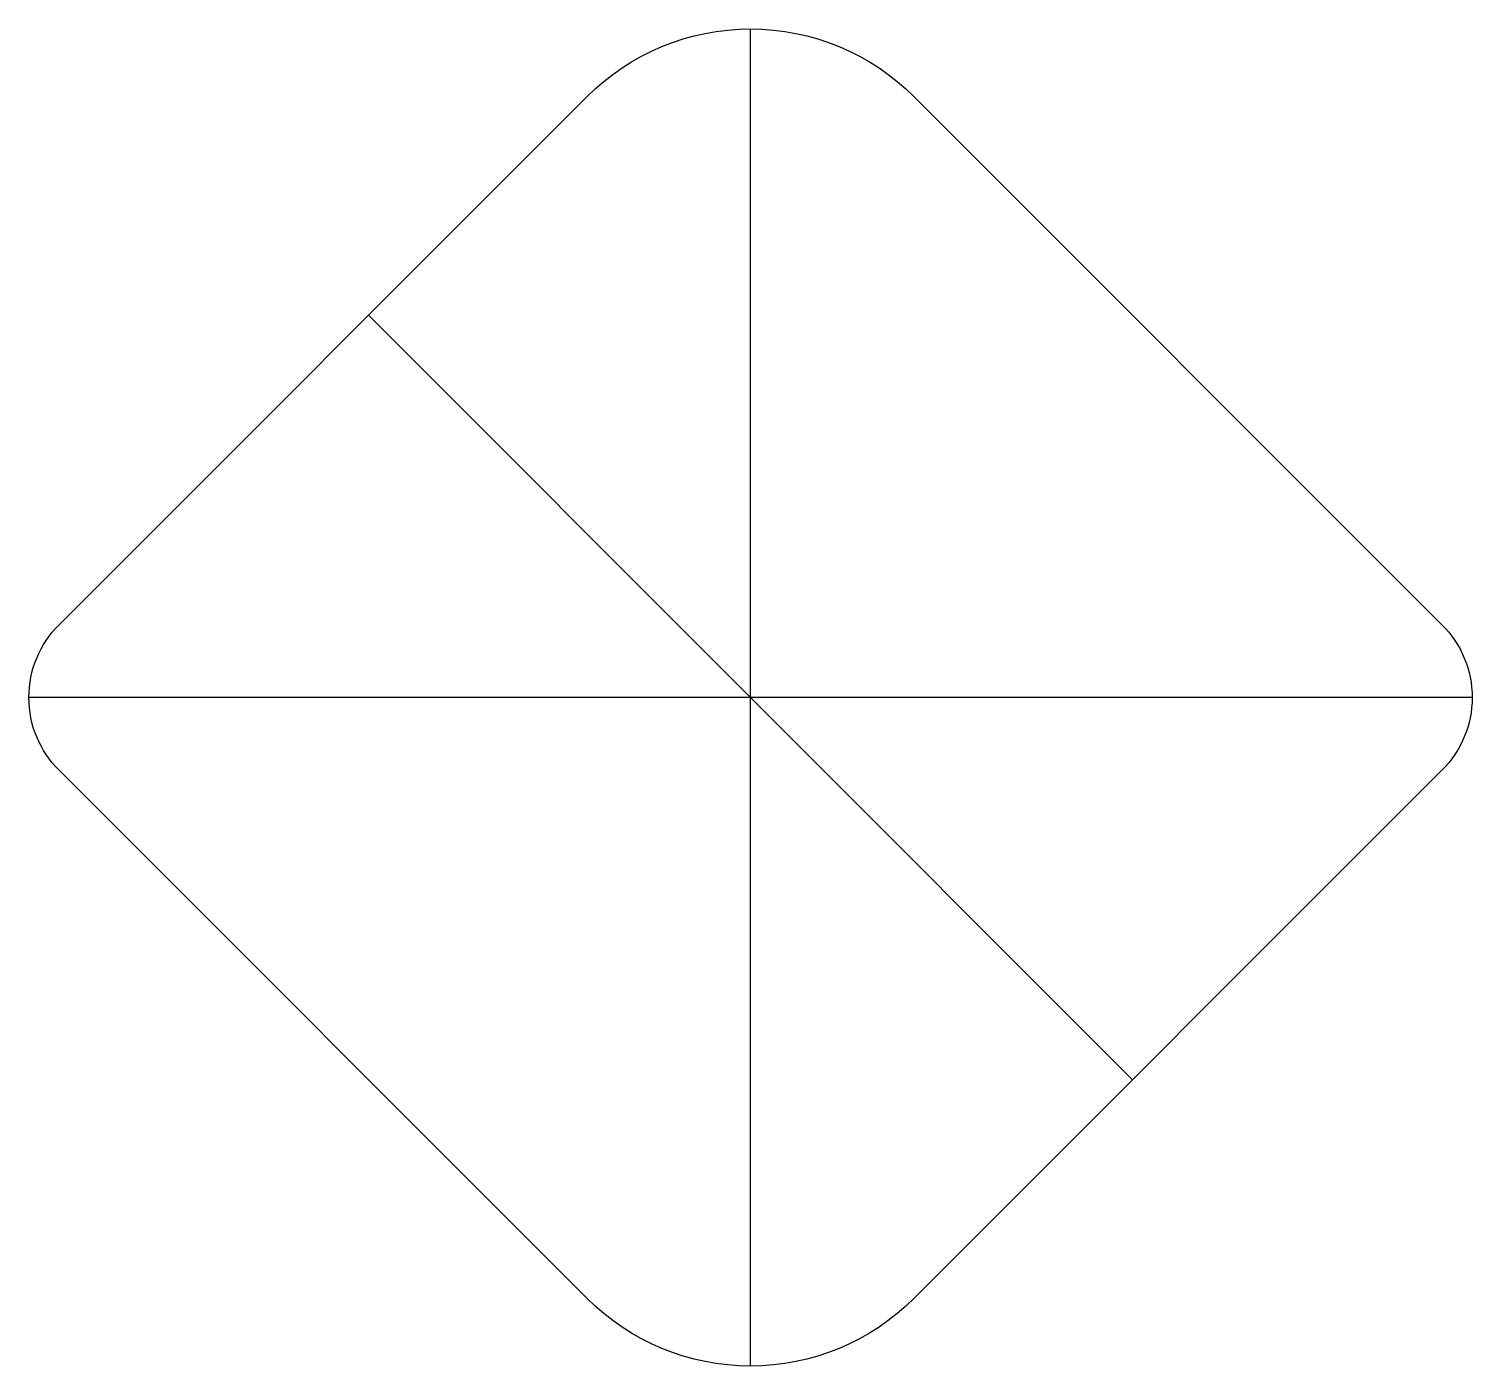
# Model space of a CAD drawing. Header units: millimetres. Extents: x -2.3 to 3.31, y 9.09 to 14.29.
import ezdxf

# ---------------------------------------------------------------- set-up
doc = ezdxf.new("R2010")
doc.units = ezdxf.units.MM
doc.layers.get('0').update_dxf_attribs({"linetype": 'CONTINUOUS'})

msp = doc.modelspace()

# ---------------------------------------------------------------- linework, layer by layer
for p, q in [((0.5062, 9.0924), (0.5062, 14.2865)), ((1.9911, 10.2045), (-0.9788, 13.1743)), ((3.3103, 11.6894), (-2.298, 11.6894)), ((1.8143, 10.0277), (2.1679, 10.3813))]:
    msp.add_line(p, q)
msp.add_lwpolyline([(-0.1302, 14.0229, -0.414214), (1.1426, 14.0229), (3.1932, 11.9723, -0.414214), (3.1932, 11.4066), (1.1426, 9.356, -0.414214), (-0.1302, 9.356), (-2.1808, 11.4066, -0.414214), (-2.1808, 11.9723)], format="xyb", close=True)

doc.saveas('drawing.dxf')
